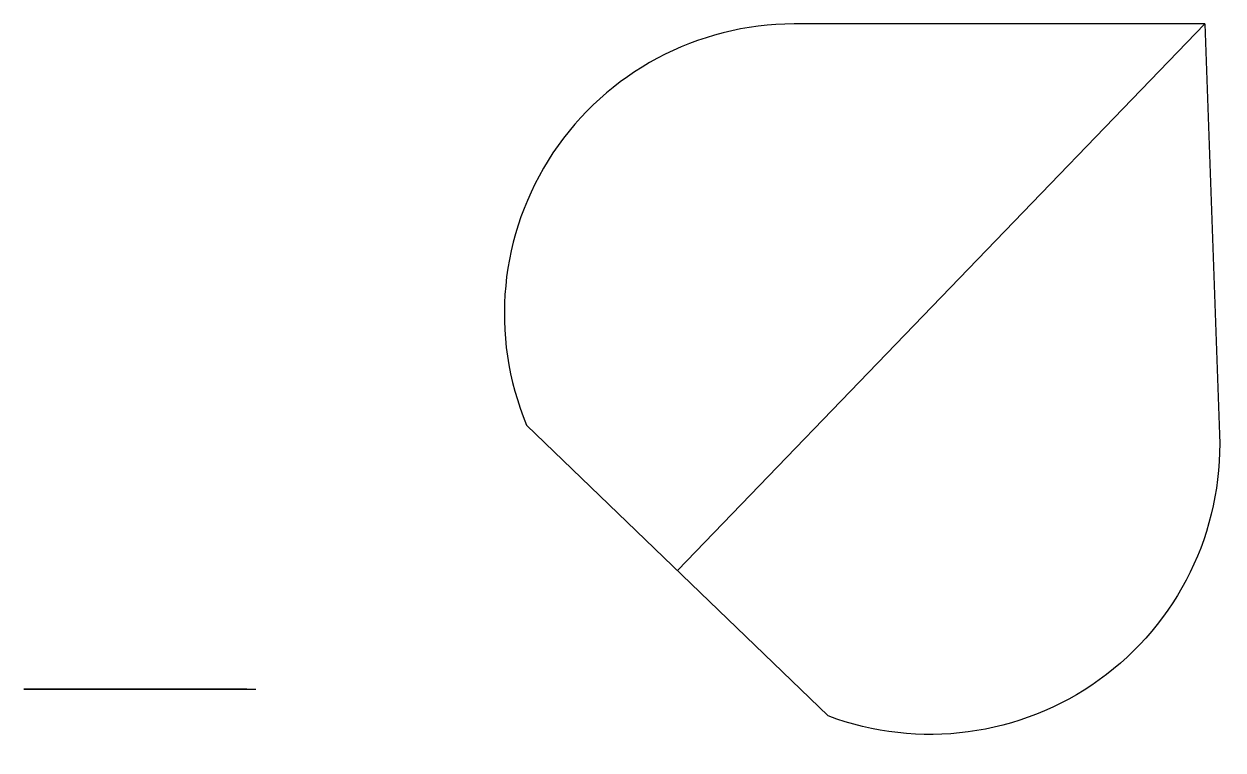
# Model space of a CAD drawing. Header units: millimetres. Extents: x 0.25 to 2.05, y -0.09 to 1.
import ezdxf

# ---------------------------------------------------------------- set-up
doc = ezdxf.new("R2010")
doc.units = ezdxf.units.MM

# ---------------------------------------------------------------- blocks, each defined once
blk = doc.blocks.new('洋葱头')
blk.add_line((2.025, 1.0013), (1.231, 0.1784))
for points in [[(2.025, 1.0013), (1.4066, 1.0013, 0.53523), (1.004, 0.3974, 0.570043)], [(2.025, 1.0013), (2.0471, 0.3833, -0.53523), (1.458, -0.0406, -0.570043)]]:
    blk.add_lwpolyline(points, format="xyb")

msp = doc.modelspace()

# ---------------------------------------------------------------- linework, layer by layer
for p, q in [((1.004, 0.3974), (1.458, -0.0406)), ((0.583, 0, 0.5711), (0.2473, 0, 0.2791)), ((0.2473, 0, 0.2791), (0.5963, 0, -0.1248)), ((0.583, 0, 0.5711), (0.583, 0, 0.5711)), ((0.583, 0, 0.5711), (0.583, 0, 0.5711)), ((0.583, 0, 0.5711), (0.5963, 0, -0.1248))]:
    msp.add_line(p, q)

# ---------------------------------------------------------------- block references
msp.add_blockref('洋葱头', (0, 0))

doc.saveas('drawing.dxf')
